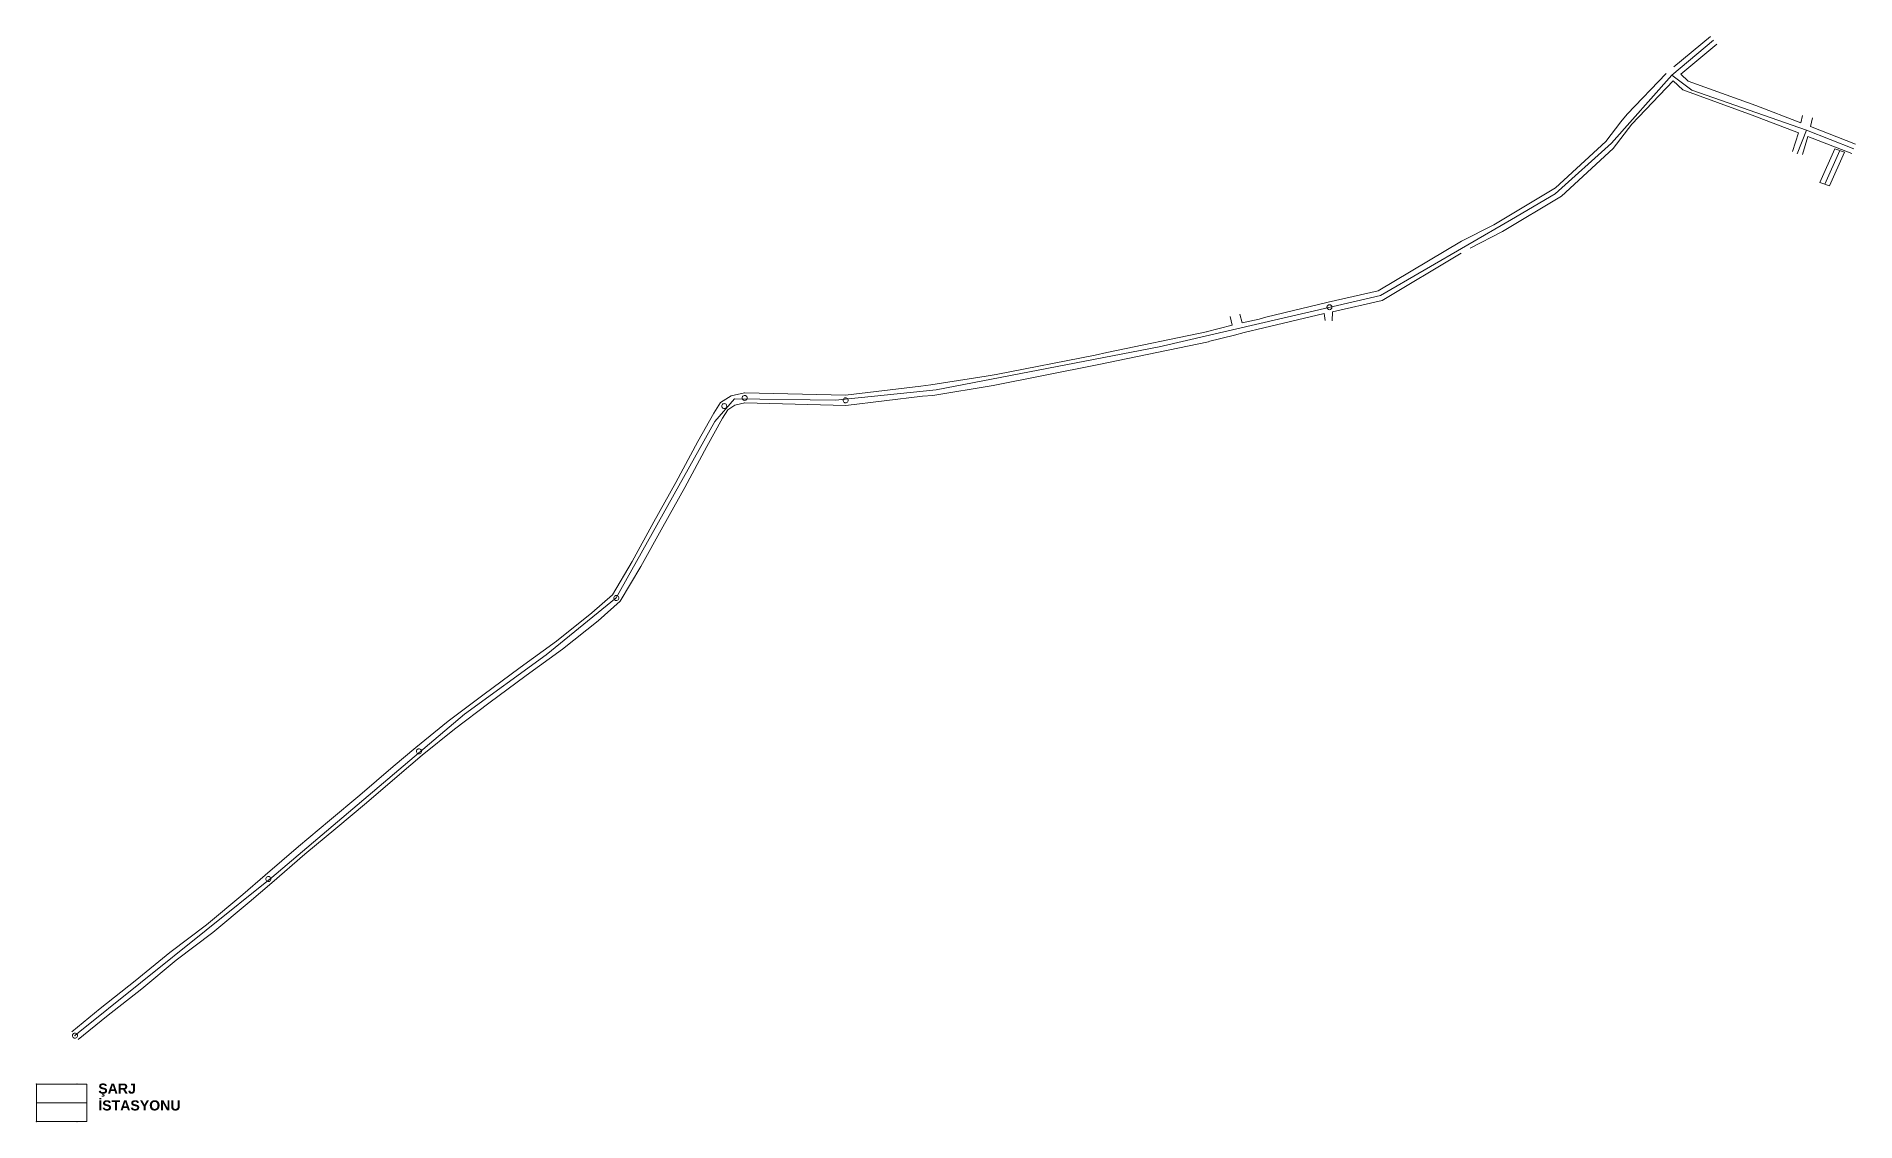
# Model space of a CAD drawing. Extents: x 528846 to 529206, y 4412897 to 4413112.
import ezdxf

# ---------------------------------------------------------------- set-up
doc = ezdxf.new("R2010")
doc.units = 0
doc.header["$LTSCALE"] = 5
doc.header["$MEASUREMENT"] = 0
doc.linetypes.add('DUZ', pattern=[500, 500])
doc.layers.get('0').update_dxf_attribs({"color": 1, "linetype": 'DUZ'})
for name, color, linetype in [('GALERI', 2, 'DUZ'), ('GEOFENCE', 3, 'DUZ'), ('INIT_COORD', 5, 'DUZ'), ('TEXT', 14, 'DUZ')]:
    doc.layers.add(name, color=color, linetype=linetype)
doc.styles.add('KESİT', font='arialbd.ttf', dxfattribs={"height": 3})

msp = doc.modelspace()

# ---------------------------------------------------------------- linework, layer by layer
at = {"linetype": 'DUZ', "lineweight": 20}
for p in [(528845.7, 4412904.22), (528853.74, 4412904.22), (528845.7, 4412896.78), (528853.74, 4412896.78)]:
    msp.add_point(p, dxfattribs=at)
at = {"layer": 'GALERI', "lineweight": 20}
for p, q in [((529169.91, 4413105.61), (529177.16, 4413111.62)), ((529171.29, 4413104.16), (529178.44, 4413110.08)), ((529160.71, 4413096.21), (529168.43, 4413104.25)), ((529161.58, 4413094.24), (529169.81, 4413102.8)), ((529169.81, 4413102.8), (529171.69, 4413101.02)), ((529171.29, 4413104.16), (529172.77, 4413102.76)), ((529172.77, 4413102.76), (529186.13, 4413097.93)), ((529171.69, 4413101.02), (529185.43, 4413096.05)), ((529185.43, 4413096.05), (529194.58, 4413092.54)), ((529186.13, 4413097.93), (529195.08, 4413094.49)), ((529195.4, 4413095.94), (529195.08, 4413094.49)), ((529197.36, 4413095.5), (529196.96, 4413093.76)), ((529156.43, 4413090.8), (529159.41, 4413094.69)), ((529157.91, 4413089.44), (529161.58, 4413094.24)), ((529194.58, 4413092.54), (529193.45, 4413088.8)), ((529196.45, 4413091.82), (529195.37, 4413088.22)), ((529196.45, 4413091.82), (529205.2, 4413088.45)), ((529196.96, 4413093.76), (529205.92, 4413090.31)), ((529146.51, 4413081.62), (529156.43, 4413090.8)), ((529147.71, 4413080.02), (529157.91, 4413089.44)), ((529134.28, 4413074.34), (529146.51, 4413081.62)), ((529136.02, 4413072.98), (529147.71, 4413080.02)), ((529127.87, 4413071.07), (529134.28, 4413074.34)), ((529111.4, 4413061.23), (529127.87, 4413071.07)), ((529129.61, 4413069.71), (529136.02, 4413072.98)), ((529112.17, 4413059.36), (529127.84, 4413068.72)), ((529101.51, 4413058.98), (529111.4, 4413061.23)), ((529102.37, 4413057.08), (529112.17, 4413059.36)), ((529082.5, 4413054.46), (529082.07, 4413056.18)), ((529084.45, 4413054.92), (529084.02, 4413056.66)), ((529084.45, 4413054.92), (529087.84, 4413055.67)), ((529088.76, 4413053.91), (529100.68, 4413056.73)), ((529089.11, 4413056.03), (529101.51, 4413058.98)), ((529100.88, 4413055.35), (529100.68, 4413056.73)), ((529102.37, 4413057.08), (529102.25, 4413055.28)), ((529057.65, 4413049.01), (529077.36, 4413053.14)), ((529077.35, 4413053.13), (529082.5, 4413054.46)), ((529077.81, 4413051.19), (529082.91, 4413052.5)), ((529082.91, 4413052.5), (529084.86, 4413052.98)), ((529084.86, 4413052.98), (529088.76, 4413053.91)), ((529035.73, 4413044.69), (529055.34, 4413048.53)), ((529055.34, 4413048.53), (529057.65, 4413049.01)), ((529055.74, 4413046.57), (529077.8, 4413051.18)), ((529035.13, 4413042.53), (529055.74, 4413046.57)), ((528983.24, 4413040.47), (528985.9, 4413041.07)), ((528985.97, 4413041.06), (529005.89, 4413040.57)), ((529005.89, 4413040.57), (529020.83, 4413042.38)), ((529022.82, 4413042.65), (529033.76, 4413044.35)), ((529023.17, 4413040.5), (529035.13, 4413042.53)), ((528979.81, 4413037.05), (528981.18, 4413039.16)), ((528981.18, 4413039.16), (528983.24, 4413040.47)), ((528981.42, 4413038.56), (528981.4, 4413038.43)), ((528981.4, 4413038.43), (528981.42, 4413038.3)), ((528981.47, 4413038.68), (528981.42, 4413038.56)), ((528981.42, 4413038.3), (528981.47, 4413038.18)), ((528981.55, 4413038.78), (528981.47, 4413038.68)), ((528981.47, 4413038.18), (528981.55, 4413038.08)), ((528981.53, 4413036.03), (528982.62, 4413037.7)), ((528981.65, 4413038.86), (528981.55, 4413038.78)), ((528981.55, 4413038.08), (528981.65, 4413038)), ((528981.77, 4413038.91), (528981.65, 4413038.86)), ((528981.65, 4413038), (528981.77, 4413037.95)), ((528981.9, 4413038.93), (528981.77, 4413038.91)), ((528981.77, 4413037.95), (528981.9, 4413037.93)), ((528982.03, 4413038.91), (528981.9, 4413038.93)), ((528981.9, 4413037.93), (528982.03, 4413037.95)), ((528982.15, 4413038.86), (528982.03, 4413038.91)), ((528982.03, 4413037.95), (528982.15, 4413038)), ((528982.25, 4413038.78), (528982.15, 4413038.86)), ((528982.15, 4413038), (528982.25, 4413038.08)), ((528982.33, 4413038.68), (528982.25, 4413038.78)), ((528982.25, 4413038.08), (528982.33, 4413038.18)), ((528982.38, 4413038.56), (528982.33, 4413038.68)), ((528982.33, 4413038.18), (528982.38, 4413038.3)), ((528982.4, 4413038.43), (528982.38, 4413038.56)), ((528982.38, 4413038.3), (528982.4, 4413038.43)), ((528982.62, 4413037.7), (528984.02, 4413038.59)), ((528984.02, 4413038.59), (528986, 4413039.05)), ((528985.47, 4413040.19), (528985.45, 4413040.06)), ((528985.45, 4413040.06), (528985.47, 4413039.93)), ((528985.52, 4413040.31), (528985.47, 4413040.19)), ((528985.47, 4413039.93), (528985.52, 4413039.81)), ((528985.6, 4413040.41), (528985.52, 4413040.31)), ((528985.52, 4413039.81), (528985.6, 4413039.71)), ((528985.7, 4413040.49), (528985.6, 4413040.41)), ((528985.6, 4413039.71), (528985.7, 4413039.63)), ((528985.82, 4413040.54), (528985.7, 4413040.49)), ((528985.7, 4413039.63), (528985.82, 4413039.58)), ((528985.95, 4413040.56), (528985.82, 4413040.54)), ((528985.82, 4413039.58), (528985.95, 4413039.56)), ((528985.93, 4413039.06), (529005.99, 4413038.57)), ((528986.08, 4413040.54), (528985.95, 4413040.56)), ((528985.95, 4413039.56), (528986.08, 4413039.58)), ((528986.2, 4413040.49), (528986.08, 4413040.54)), ((528986.08, 4413039.58), (528986.2, 4413039.63)), ((528986.3, 4413040.41), (528986.2, 4413040.49)), ((528986.2, 4413039.63), (528986.3, 4413039.71)), ((528986.38, 4413040.31), (528986.3, 4413040.41)), ((528986.3, 4413039.71), (528986.38, 4413039.81)), ((528986.43, 4413040.19), (528986.38, 4413040.31)), ((528986.38, 4413039.81), (528986.43, 4413039.93)), ((528986.45, 4413040.06), (528986.43, 4413040.19)), ((528986.43, 4413039.93), (528986.45, 4413040.06)), ((529005.46, 4413039.7), (529005.44, 4413039.57)), ((529005.44, 4413039.57), (529005.46, 4413039.44)), ((529005.51, 4413039.82), (529005.46, 4413039.7)), ((529005.46, 4413039.44), (529005.51, 4413039.32)), ((529005.59, 4413039.92), (529005.51, 4413039.82)), ((529005.51, 4413039.32), (529005.59, 4413039.22)), ((529005.69, 4413040), (529005.59, 4413039.92)), ((529005.59, 4413039.22), (529005.69, 4413039.14)), ((529005.81, 4413040.05), (529005.69, 4413040)), ((529005.69, 4413039.14), (529005.81, 4413039.09)), ((529005.94, 4413040.07), (529005.81, 4413040.05)), ((529005.81, 4413039.09), (529005.94, 4413039.07)), ((529006.07, 4413040.05), (529005.94, 4413040.07)), ((529005.94, 4413039.07), (529006.07, 4413039.09)), ((529005.99, 4413038.57), (529021.16, 4413040.37)), ((529006.19, 4413040), (529006.07, 4413040.05)), ((529006.07, 4413039.09), (529006.19, 4413039.14)), ((529006.29, 4413039.92), (529006.19, 4413040)), ((529006.19, 4413039.14), (529006.29, 4413039.22)), ((529006.37, 4413039.82), (529006.29, 4413039.92)), ((529006.29, 4413039.22), (529006.37, 4413039.32)), ((529006.42, 4413039.7), (529006.37, 4413039.82)), ((529006.37, 4413039.32), (529006.42, 4413039.44)), ((529006.44, 4413039.57), (529006.42, 4413039.7)), ((529006.42, 4413039.44), (529006.44, 4413039.57)), ((529021.16, 4413040.37), (529023.17, 4413040.5)), ((528976.69, 4413031.4), (528979.81, 4413037.05)), ((528978.45, 4413030.44), (528981.53, 4413036.03)), ((528972.33, 4413023.28), (528976.69, 4413031.4)), ((528974.09, 4413022.32), (528978.45, 4413030.44)), ((528967.98, 4413015.5), (528972.33, 4413023.28)), ((528969.72, 4413014.52), (528974.09, 4413022.32)), ((528963.66, 4413007.66), (528967.98, 4413015.5)), ((528965.4, 4413006.66), (528969.72, 4413014.52)), ((528959.75, 4413001.09), (528963.66, 4413007.66)), ((528961.31, 4412999.79), (528965.4, 4413006.66)), ((528955.65, 4412997.48), (528959.75, 4413001.09)), ((528956.93, 4412995.94), (528961.31, 4412999.79)), ((528960.05, 4413000.57), (528960.03, 4413000.44)), ((528960.03, 4413000.44), (528960.05, 4413000.31)), ((528960.1, 4413000.69), (528960.05, 4413000.57)), ((528960.05, 4413000.31), (528960.1, 4413000.19)), ((528960.18, 4413000.79), (528960.1, 4413000.69)), ((528960.1, 4413000.19), (528960.18, 4413000.09)), ((528960.28, 4413000.87), (528960.18, 4413000.79)), ((528960.18, 4413000.09), (528960.28, 4413000.01)), ((528960.4, 4413000.92), (528960.28, 4413000.87)), ((528960.28, 4413000.01), (528960.4, 4412999.96)), ((528960.53, 4413000.94), (528960.4, 4413000.92)), ((528960.4, 4412999.96), (528960.53, 4412999.94)), ((528960.66, 4413000.92), (528960.53, 4413000.94)), ((528960.53, 4412999.94), (528960.66, 4412999.96)), ((528960.78, 4413000.87), (528960.66, 4413000.92)), ((528960.66, 4412999.96), (528960.78, 4413000.01)), ((528960.88, 4413000.79), (528960.78, 4413000.87)), ((528960.78, 4413000.01), (528960.88, 4413000.09)), ((528960.96, 4413000.69), (528960.88, 4413000.79)), ((528960.88, 4413000.09), (528960.96, 4413000.19)), ((528961.01, 4413000.57), (528960.96, 4413000.69)), ((528960.96, 4413000.19), (528961.01, 4413000.31)), ((528961.03, 4413000.44), (528961.01, 4413000.57)), ((528961.01, 4413000.31), (528961.03, 4413000.44)), ((528948.66, 4412991.92), (528955.65, 4412997.48)), ((528949.88, 4412990.32), (528956.93, 4412995.94)), ((528941.49, 4412986.7), (528948.66, 4412991.92)), ((528942.67, 4412985.08), (528949.88, 4412990.32)), ((528934.1, 4412981.23), (528941.49, 4412986.7)), ((528935.3, 4412979.63), (528942.67, 4412985.08)), ((528927.26, 4412976.05), (528934.1, 4412981.23)), ((528928.5, 4412974.47), (528935.3, 4412979.63)), ((528920.81, 4412970.87), (528927.26, 4412976.05)), ((528922.09, 4412969.33), (528928.5, 4412974.47)), ((528916.32, 4412967.05), (528920.81, 4412970.87)), ((528917.62, 4412965.53), (528922.09, 4412969.33)), ((528920.97, 4412970.23), (528920.95, 4412970.1)), ((528920.95, 4412970.1), (528920.97, 4412969.97)), ((528921.02, 4412970.35), (528920.97, 4412970.23)), ((528920.97, 4412969.97), (528921.02, 4412969.85)), ((528921.1, 4412970.45), (528921.02, 4412970.35)), ((528921.02, 4412969.85), (528921.1, 4412969.75)), ((528921.2, 4412970.53), (528921.1, 4412970.45)), ((528921.1, 4412969.75), (528921.2, 4412969.67)), ((528921.32, 4412970.58), (528921.2, 4412970.53)), ((528921.2, 4412969.67), (528921.32, 4412969.62)), ((528921.45, 4412970.6), (528921.32, 4412970.58)), ((528921.32, 4412969.62), (528921.45, 4412969.6)), ((528921.58, 4412970.58), (528921.45, 4412970.6)), ((528921.45, 4412969.6), (528921.58, 4412969.62)), ((528921.7, 4412970.53), (528921.58, 4412970.58)), ((528921.58, 4412969.62), (528921.7, 4412969.67)), ((528921.8, 4412970.45), (528921.7, 4412970.53)), ((528921.7, 4412969.67), (528921.8, 4412969.75)), ((528921.88, 4412970.35), (528921.8, 4412970.45)), ((528921.8, 4412969.75), (528921.88, 4412969.85)), ((528921.93, 4412970.23), (528921.88, 4412970.35)), ((528921.88, 4412969.85), (528921.93, 4412969.97)), ((528921.95, 4412970.1), (528921.93, 4412970.23)), ((528921.93, 4412969.97), (528921.95, 4412970.1)), ((528909.77, 4412961.43), (528916.32, 4412967.05)), ((528911.07, 4412959.91), (528917.62, 4412965.53)), ((528903.72, 4412956.38), (528909.77, 4412961.43)), ((528905, 4412954.84), (528911.07, 4412959.91)), ((528897.57, 4412951.26), (528903.72, 4412956.38)), ((528898.87, 4412949.74), (528905, 4412954.84)), ((528890.99, 4412945.57), (528897.57, 4412951.26)), ((528892.29, 4412944.05), (528898.87, 4412949.74)), ((528886.56, 4412941.73), (528890.99, 4412945.57)), ((528887.86, 4412940.21), (528892.29, 4412944.05)), ((528891.16, 4412944.94), (528891.14, 4412944.81)), ((528891.14, 4412944.81), (528891.16, 4412944.68)), ((528891.21, 4412945.06), (528891.16, 4412944.94)), ((528891.16, 4412944.68), (528891.21, 4412944.56)), ((528891.29, 4412945.16), (528891.21, 4412945.06)), ((528891.21, 4412944.56), (528891.29, 4412944.46)), ((528891.39, 4412945.24), (528891.29, 4412945.16)), ((528891.29, 4412944.46), (528891.39, 4412944.38)), ((528891.51, 4412945.29), (528891.39, 4412945.24)), ((528891.39, 4412944.38), (528891.51, 4412944.33)), ((528891.64, 4412945.31), (528891.51, 4412945.29)), ((528891.51, 4412944.33), (528891.64, 4412944.31)), ((528891.77, 4412945.29), (528891.64, 4412945.31)), ((528891.64, 4412944.31), (528891.77, 4412944.33)), ((528891.89, 4412945.24), (528891.77, 4412945.29)), ((528891.77, 4412944.33), (528891.89, 4412944.38)), ((528891.99, 4412945.16), (528891.89, 4412945.24)), ((528891.89, 4412944.38), (528891.99, 4412944.46)), ((528892.07, 4412945.06), (528891.99, 4412945.16)), ((528891.99, 4412944.46), (528892.07, 4412944.56)), ((528892.12, 4412944.94), (528892.07, 4412945.06)), ((528892.07, 4412944.56), (528892.12, 4412944.68)), ((528892.14, 4412944.81), (528892.12, 4412944.94)), ((528892.12, 4412944.68), (528892.14, 4412944.81)), ((528879.37, 4412935.76), (528886.56, 4412941.73)), ((528880.61, 4412934.2), (528887.86, 4412940.21)), ((528872.11, 4412930.29), (528879.37, 4412935.76)), ((528873.35, 4412928.73), (528880.61, 4412934.2)), ((528865.29, 4412924.65), (528872.11, 4412930.29)), ((528866.55, 4412923.09), (528873.35, 4412928.73)), ((528858.31, 4412919.14), (528865.29, 4412924.65)), ((528859.57, 4412917.58), (528866.55, 4412923.09)), ((528852.7, 4412914.58), (528858.31, 4412919.14)), ((528853.96, 4412913.02), (528859.57, 4412917.58)), ((528852.85, 4412913.93), (528852.83, 4412913.8)), ((528852.83, 4412913.8), (528852.85, 4412913.67)), ((528852.9, 4412914.05), (528852.85, 4412913.93)), ((528852.85, 4412913.67), (528852.9, 4412913.55)), ((528852.98, 4412914.15), (528852.9, 4412914.05)), ((528852.9, 4412913.55), (528852.98, 4412913.45)), ((528853.08, 4412914.23), (528852.98, 4412914.15)), ((528852.98, 4412913.45), (528853.08, 4412913.37)), ((528853.2, 4412914.28), (528853.08, 4412914.23)), ((528853.08, 4412913.37), (528853.2, 4412913.32)), ((528853.33, 4412914.3), (528853.2, 4412914.28)), ((528853.2, 4412913.32), (528853.33, 4412913.3)), ((528853.46, 4412914.28), (528853.33, 4412914.3)), ((528853.33, 4412913.3), (528853.46, 4412913.32)), ((528853.58, 4412914.23), (528853.46, 4412914.28)), ((528853.46, 4412913.32), (528853.58, 4412913.37)), ((528853.68, 4412914.15), (528853.58, 4412914.23)), ((528853.58, 4412913.37), (528853.68, 4412913.45)), ((528853.76, 4412914.05), (528853.68, 4412914.15)), ((528853.68, 4412913.45), (528853.76, 4412913.55)), ((528853.81, 4412913.93), (528853.76, 4412914.05)), ((528853.76, 4412913.55), (528853.81, 4412913.67)), ((528853.83, 4412913.8), (528853.81, 4412913.93)), ((528853.81, 4412913.67), (528853.83, 4412913.8))]:
    msp.add_line(p, q, dxfattribs=at)
at = {"layer": 'GALERI', "linetype": 'DUZ', "lineweight": 20}
for p, q in [((529159.41, 4413094.69), (529160.71, 4413096.21)), ((529201.82, 4413089.33), (529198.86, 4413082.68)), ((529203.72, 4413088.71), (529200.77, 4413082.05)), ((529203.72, 4413088.71), (529201.82, 4413089.33)), ((529200.77, 4413082.05), (529198.86, 4413082.68)), ((529087.84, 4413055.67), (529089.11, 4413056.03)), ((529033.76, 4413044.35), (529035.73, 4413044.69)), ((529020.83, 4413042.38), (529022.82, 4413042.65)), ((528845.7, 4412904.22), (528855.7, 4412904.22)), ((528845.7, 4412904.22), (528845.7, 4412896.78)), ((528855.7, 4412896.78), (528855.7, 4412904.22)), ((528845.7, 4412896.78), (528855.7, 4412896.78))]:
    msp.add_line(p, q, dxfattribs=at)
at = {"layer": 'GALERI', "lineweight": 20}
msp.add_circle((529101.74, 4413058.01), 0.5, dxfattribs=at)
at = {"layer": 'GEOFENCE', "linetype": 'DUZ', "lineweight": 20}
for p, q in [((529169.51, 4413103.96), (529177.8, 4413110.85)), ((529157.58, 4413090.49), (529169.51, 4413103.96)), ((529169.51, 4413103.96), (529173.51, 4413100.96)), ((529173.51, 4413100.96), (529196.17, 4413093.05)), ((529196.17, 4413093.05), (529194.36, 4413088.38)), ((529196.17, 4413093.05), (529205.56, 4413089.38)), ((529146.45, 4413080.43), (529157.58, 4413090.49)), ((529202.77, 4413089.02), (529199.81, 4413082.36)), ((529137.8, 4413075.4), (529146.45, 4413080.43)), ((529111.87, 4413060.32), (529137.8, 4413075.4)), ((529068.04, 4413050.15), (529107, 4413059.2)), ((529107, 4413059.2), (529111.87, 4413060.32)), ((529023.84, 4413041.67), (529068.04, 4413050.15)), ((529003.95, 4413039.6), (529023.84, 4413041.67)), ((528980.02, 4413035.37), (528983.95, 4413039.9)), ((528983.95, 4413039.9), (529003.95, 4413039.6)), ((528960.53, 4413000.44), (528980.02, 4413035.37)), ((528946.63, 4412989.2), (528960.53, 4413000.44)), ((528930.45, 4412977.44), (528946.63, 4412989.2)), ((528892.34, 4412945.08), (528930.45, 4412977.44)), ((528853.33, 4412913.8), (528892.34, 4412945.08)), ((528845.7, 4412900.5), (528855.7, 4412900.5))]:
    msp.add_line(p, q, dxfattribs=at)
at = {"layer": 'INIT_COORD', "linetype": 'DUZ', "lineweight": 20}
msp.add_point((528853.33, 4412913.8), dxfattribs=at)

# ---------------------------------------------------------------- texts
at = {"layer": 'TEXT', "linetype": 'DUZ', "lineweight": 20, "insert": (528857.95, 4412904.32), "char_height": 2, "width": 19.2985, "attachment_point": 1, "style": 'KESİT'}
msp.add_mtext('{ŞARJ İSTASYONU}', dxfattribs=at)

doc.saveas('drawing.dxf')
